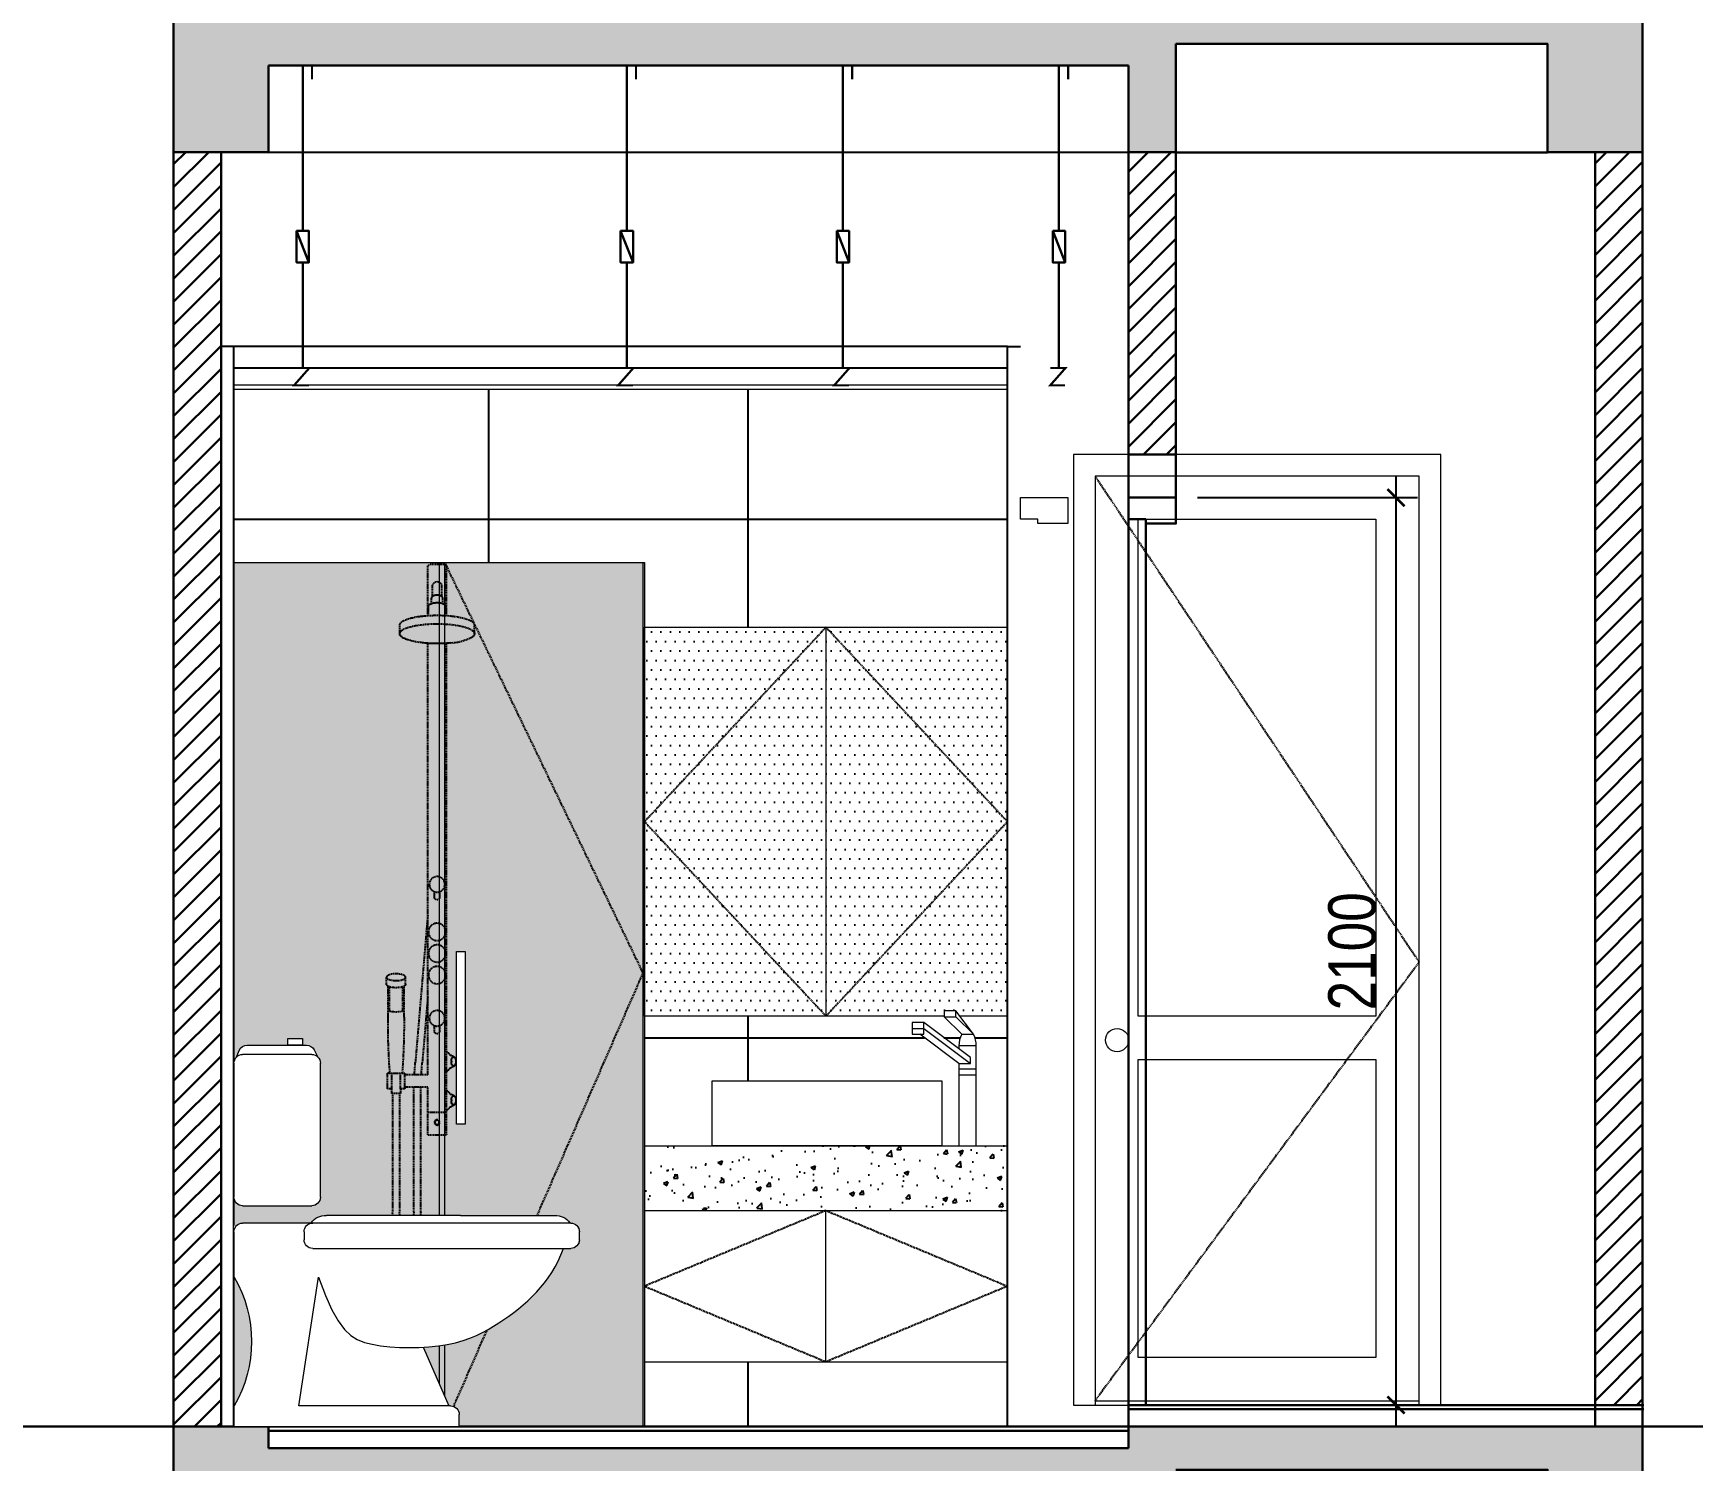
# Model space of a CAD drawing. Header units: millimetres. Extents: x -82962 to 19744, y -138000 to 4535.
# Drawn here: x -35438 to -31597, y -81230 to -77926 of the extents above; entities that cross this region are included whole.
import ezdxf

# ---------------------------------------------------------------- set-up
doc = ezdxf.new("R2010")
doc.units = ezdxf.units.MM
doc.header["$LTSCALE"] = 1000
doc.header["$MEASUREMENT"] = 0
doc.header["$PDMODE"] = 3
doc.linetypes.add('HIDDEN', pattern=[0.375, 0.25, -0.125])
doc.layers.get('0').update_dxf_attribs({"lineweight": 30})
doc.layers.get('DEFPOINTS').update_dxf_attribs({"color": 4, "lineweight": 30})
for name, color, linetype in [('7', 7, 'Continuous'), ('A-THIET BI', 245, 'Continuous'), ('net-vatlieu', 250, 'Continuous'), ('NETDUT', 8, 'Continuous')]:
    doc.layers.add(name, color=color, linetype=linetype)
for name, color, linetype, lineweight in [('CCA - DOOR', 34, 'Continuous', 20), ('DS_cua', 146, 'Continuous', 25), ('NET CAT', 11, 'Continuous', 5), ('NOITHAT', 156, 'Continuous', 5), ('THAY', 4, 'Continuous', 30)]:
    doc.layers.add(name, color=color, linetype=linetype, lineweight=lineweight)
doc.styles.add('dim', font='arial.ttf', dxfattribs={"width": 0.8})
doc.dimstyles.new('1-100-100', dxfattribs={"dimscale": 0, "dimtxt": 2.2, "dimasz": 0.8, "dimexe": 1, "dimexo": 1, "dimgap": 0.9, "dimtad": 1, "dimdec": 0, "dimzin": 0, "dimdsep": 46, "dimtxsty": 'dim', "dimblk1": 'ARCHTICK', "dimblk2": 'ARCHTICK', "dimsah": 1, "dimcen": 1, "dimdle": 1, "dimclrd": 256, "dimclre": 256, "dimclrt": 1, "dimadec": 0, "dimazin": 0, "dimtfac": 0.0001, "dimtdec": 0, "dimtix": 1, "dimtmove": 2, "dimatfit": 3, "dimldrblk": 'DOT', "dimfxl": 100, "dimtolj": 1, "dimtzin": 0, "dimarcsym": 0})

# ---------------------------------------------------------------- blocks, each defined once
blk = doc.blocks.new('DTP')
at = {"layer": 'CCA - DOOR', "ltscale": 0.2}
blk.add_line((-154206.6, -128371.1), (-153456.6, -128371.1), dxfattribs=at)
for points in [[(-153406.6, -126181.1), (-154256.6, -126181.1), (-154256.6, -128381.1), (-153406.6, -128381.1)], [(-153456.6, -126231.1), (-154206.6, -126231.1), (-154206.6, -128381.1), (-153456.6, -128381.1)], [(-154106.6, -126331.1), (-153556.6, -126331.1), (-153556.6, -127481.1), (-154106.6, -127481.1)], [(-154106.6, -127581.1), (-153556.6, -127581.1), (-153556.6, -128271.1), (-154106.6, -128271.1)]]:
    blk.add_lwpolyline(points, close=True, dxfattribs=at)
blk.add_circle((-154155.7, -127536.5), 26.9, dxfattribs=at)
at = {"layer": 'net-vatlieu', "linetype": 'HIDDEN', "ltscale": 0.01}
blk.add_lwpolyline([(-154206.6, -126231.1), (-153456.6, -127356.1), (-154206.6, -128371.1)], dxfattribs=at)
blk = doc.blocks.new('md tam dung')
at = {"layer": 'NETDUT', "linetype": 'HIDDEN', "ltscale": 0.01}
for p, q in [((-16.6, 2000), (16.6, 2000)), ((-21.6, 1882.098209), (-21.6, 1995)), ((21.6, 1882.098209), (21.6, 1995)), ((-13.2, 1922.577135), (-13.096592, 1923.407431)), ((-13.2, 1909.906646), (-13.2, 1922.577135)), ((-13.096592, 1923.407431), (-12.803411, 1924.189287)), ((-12.803411, 1924.189287), (-12.359738, 1924.899402)), ((-12.359738, 1924.899402), (-11.808507, 1925.530012)), ((-11.808507, 1925.530012), (-11.192257, 1926.077905)), ((-11.192257, 1926.077905), (-10.523104, 1926.562499)), ((-10.6, 1926.507296), (-10.6, 1950)), ((-10.523104, 1926.562499), (-9.807284, 1926.99475)), ((-9.807284, 1926.99475), (-9.057618, 1927.378147)), ((-9.057618, 1927.378147), (-8.285169, 1927.715376)), ((-8.285169, 1927.715376), (-7.495358, 1928.010599)), ((-7.495358, 1928.010599), (-6.691971, 1928.267272)), ((-6.691971, 1928.267272), (-5.877956, 1928.488248)), ((-5.877956, 1928.488248), (-5.055515, 1928.675715)), ((-5.055515, 1928.675715), (-4.226511, 1928.83153)), ((-4.226511, 1928.83153), (-3.392405, 1928.957095)), ((-3.392405, 1928.957095), (-2.553678, 1929.05364)), ((-2.553678, 1929.05364), (-1.708533, 1929.122156)), ((-1.708533, 1929.122156), (-0.856229, 1929.163333)), ((-0.856229, 1929.163333), (0, 1929.177102)), ((0, 1929.177102), (0.856229, 1929.163333)), ((0.856229, 1929.163333), (1.708533, 1929.122156)), ((1.708533, 1929.122156), (2.553678, 1929.05364)), ((2.553678, 1929.05364), (3.392405, 1928.957095)), ((3.392405, 1928.957095), (4.226511, 1928.83153)), ((4.226511, 1928.83153), (5.055515, 1928.675715)), ((5.055515, 1928.675715), (5.877956, 1928.488248)), ((5.877956, 1928.488248), (6.691971, 1928.267272)), ((6.691971, 1928.267272), (7.495358, 1928.010599)), ((7.495358, 1928.010599), (8.285169, 1927.715376)), ((8.285169, 1927.715376), (9.057618, 1927.378147)), ((9.057618, 1927.378147), (9.807284, 1926.99475)), ((9.807284, 1926.99475), (10.523104, 1926.562499)), ((10.523104, 1926.562499), (11.192257, 1926.077905)), ((10.6, 1926.507296), (10.6, 1950)), ((11.192257, 1926.077905), (11.808507, 1925.530012)), ((11.808507, 1925.530012), (12.359738, 1924.899402)), ((12.359738, 1924.899402), (12.803411, 1924.189287)), ((12.803411, 1924.189287), (13.096592, 1923.407431)), ((13.096592, 1923.407431), (13.2, 1922.577135)), ((13.2, 1909.906646), (13.2, 1922.577135)), ((-19.874628, 1904.171202), (-20, 1903.145102)), ((-20, 1882.200435), (-20, 1903.145102)), ((-19.52164, 1905.119505), (-19.874628, 1904.171202)), ((-18.980102, 1905.993214), (-19.52164, 1905.119505)), ((-18.297375, 1906.785765), (-18.980102, 1905.993214)), ((-17.513461, 1907.495315), (-18.297375, 1906.785765)), ((-16.655466, 1908.129087), (-17.513461, 1907.495315)), ((-14.797093, 1909.199784), (-16.655466, 1908.129087)), ((-12.818962, 1910.053416), (-14.797093, 1909.199784)), ((-10.769343, 1910.729843), (-12.818962, 1910.053416)), ((-8.674966, 1911.256397), (-10.769343, 1910.729843)), ((-6.550653, 1911.650899), (-8.674966, 1911.256397)), ((-4.396946, 1911.925928), (-6.550653, 1911.650899)), ((-2.208784, 1912.089985), (-4.396946, 1911.925928)), ((0, 1912.144813), (-2.208784, 1912.089985)), ((2.208784, 1912.089985), (0, 1912.144813)), ((4.396946, 1911.925928), (2.208784, 1912.089985)), ((6.550653, 1911.650899), (4.396946, 1911.925928)), ((8.674966, 1911.256397), (6.550653, 1911.650899)), ((10.769343, 1910.729843), (8.674966, 1911.256397)), ((12.818962, 1910.053416), (10.769343, 1910.729843)), ((14.797093, 1909.199784), (12.818962, 1910.053416)), ((16.655466, 1908.129087), (14.797093, 1909.199784)), ((17.513461, 1907.495315), (16.655466, 1908.129087)), ((18.297375, 1906.785765), (17.513461, 1907.495315)), ((18.980102, 1905.993214), (18.297375, 1906.785765)), ((19.52164, 1905.119505), (18.980102, 1905.993214)), ((19.874628, 1904.171202), (19.52164, 1905.119505)), ((20, 1903.145102), (19.874628, 1904.171202)), ((20, 1882.200435), (20, 1903.145102)), ((-86.5, 1840.189631), (-86.5, 1860.414013)), ((-85.129268, 1844.32249), (-85.922572, 1842.926311)), ((-84.096043, 1845.610499), (-85.129268, 1844.32249)), ((-82.873354, 1846.796823), (-84.096043, 1845.610499)), ((-81.507153, 1847.88957), (-82.873354, 1846.796823)), ((-80.043096, 1848.896843), (-81.507153, 1847.88957)), ((-76.927638, 1850.686225), (-80.043096, 1848.896843)), ((-73.633477, 1852.225896), (-76.927638, 1850.686225)), ((-70.236788, 1853.573925), (-73.633477, 1852.225896)), ((-66.774798, 1854.765976), (-70.236788, 1853.573925)), ((-63.263968, 1855.825769), (-66.774798, 1854.765976)), ((-59.719937, 1856.776149), (-63.263968, 1855.825769)), ((-52.56288, 1858.401408), (-59.719937, 1856.776149)), ((-45.342594, 1859.719911), (-52.56288, 1858.401408)), ((-38.082245, 1860.783261), (-45.342594, 1859.719911)), ((-30.793936, 1861.623607), (-38.082245, 1860.783261)), ((-16.081537, 1862.721825), (-23.469666, 1862.264581)), ((-8.621187, 1863.005786), (-16.081537, 1862.721825)), ((-1.119801, 1863.117552), (-8.621187, 1863.005786)), ((6.38691, 1863.057133), (-1.119801, 1863.117552)), ((13.863234, 1862.824523), (6.38691, 1863.057133)), ((21.274447, 1862.419473), (13.863234, 1862.824523)), ((28.61478, 1861.83488), (21.274447, 1862.419473)), ((35.911349, 1861.055817), (28.61478, 1861.83488)), ((43.181103, 1860.062195), (35.911349, 1861.055817)), ((50.414895, 1858.823561), (43.181103, 1860.062195)), ((57.594298, 1857.297173), (50.414895, 1858.823561)), ((61.15348, 1856.404552), (57.594298, 1857.297173)), ((64.685737, 1855.412453), (61.15348, 1856.404552)), ((68.178813, 1854.302124), (64.685737, 1855.412453)), ((71.616485, 1853.050008), (68.178813, 1854.302124)), ((74.979319, 1851.630678), (71.616485, 1853.050008)), ((78.211041, 1849.997511), (74.979319, 1851.630678)), ((81.231051, 1848.090265), (78.211041, 1849.997511)), ((82.618711, 1847.017001), (81.231051, 1848.090265)), ((83.868954, 1845.858788), (82.618711, 1847.017001)), ((84.933907, 1844.612425), (83.868954, 1845.858788)), ((85.764867, 1843.272053), (84.933907, 1844.612425)), ((86.5, 1840.189629), (86.5, 1860.414012)), ((-86.405512, 1841.422668), (-86.506851, 1840.631392)), ((-86.506851, 1840.631392), (-86.502237, 1839.814466)), ((-86.502237, 1839.814466), (-86.387871, 1838.981088)), ((-85.922572, 1842.926311), (-86.405512, 1841.422668)), ((-86.387871, 1838.981088), (-86.167468, 1838.15213)), ((-86.167468, 1838.15213), (-85.435002, 1836.576755)), ((-85.435002, 1836.576755), (-84.401291, 1835.14443)), ((-84.401291, 1835.14443), (-83.161252, 1833.858381)), ((-83.161252, 1833.858381), (-81.783278, 1832.701382)), ((-81.783278, 1832.701382), (-80.30965, 1831.654763)), ((-80.30965, 1831.654763), (-78.76924, 1830.700367)), ((-78.76924, 1830.700367), (-75.552108, 1829.015374)), ((-75.552108, 1829.015374), (-72.21706, 1827.563385)), ((-72.21706, 1827.563385), (-68.793808, 1826.287462)), ((-68.793808, 1826.287462), (-65.247867, 1825.135874)), ((-65.247867, 1825.135874), (-61.604424, 1824.092454)), ((-30.96424, 1818.77162), (-27.891295, 1818.476923)), ((-27.891295, 1818.476923), (-24.80292, 1818.215366)), ((-24.80292, 1818.215366), (-21.711185, 1817.98708)), ((-21.711185, 1817.98708), (-18.617253, 1817.791198)), ((-21.6, 681), (-21.6, 1817.979477)), ((-18.617253, 1817.791198), (-15.521505, 1817.626913)), ((-15.521505, 1817.626913), (-12.424295, 1817.493537)), ((-12.424295, 1817.493537), (-9.325949, 1817.390485)), ((-9.325949, 1817.390485), (-6.225726, 1817.317257)), ((-6.225726, 1817.317257), (-3.117217, 1817.273406)), ((-3.117217, 1817.273406), (0, 1817.258763)), ((0, 1817.258763), (3.117217, 1817.273406)), ((3.117217, 1817.273406), (6.225726, 1817.317257)), ((6.225726, 1817.317257), (9.325949, 1817.390485)), ((9.325949, 1817.390485), (12.424295, 1817.493537)), ((12.424295, 1817.493537), (15.521505, 1817.626913)), ((15.521505, 1817.626913), (18.617253, 1817.791198)), ((18.617253, 1817.791198), (21.711185, 1817.98708)), ((21.6, 819.5), (21.6, 1817.979477)), ((21.711185, 1817.98708), (24.80292, 1818.215366)), ((24.80292, 1818.215366), (27.891295, 1818.476923)), ((27.891295, 1818.476923), (30.96424, 1818.77162)), ((30.96424, 1818.77162), (34.014299, 1819.099654)), ((61.604424, 1824.092454), (67.830833, 1825.958532)), ((67.830833, 1825.958532), (70.653674, 1826.95726)), ((70.653674, 1826.95726), (73.272425, 1827.996992)), ((73.272425, 1827.996992), (75.6792, 1829.075638)), ((75.6792, 1829.075638), (77.866112, 1830.191107)), ((77.866112, 1830.191107), (79.825275, 1831.341309)), ((79.825275, 1831.341309), (81.548803, 1832.524153)), ((81.548803, 1832.524153), (83.028809, 1833.737549)), ((83.028809, 1833.737549), (84.257408, 1834.979406)), ((84.257408, 1834.979406), (85.226713, 1836.247633)), ((85.226713, 1836.247633), (85.928837, 1837.540139)), ((86.306442, 1841.810354), (85.764867, 1843.272053)), ((85.928837, 1837.540139), (86.355895, 1838.854835)), ((86.5, 1840.189629), (86.306442, 1841.810354)), ((86.355895, 1838.854835), (86.5, 1840.189629)), ((-6, 1230), (-6, 1243.029437)), ((6, 1230), (6, 1243.029437)), ((21.6, 1189.063043), (50.365742, 847.948563)), ((73, 1029.204518), (73, 1045.068173)), ((117, 1029.204518), (117, 1045.068173)), ((21.6, 998.655874), (34.422331, 846.604076)), ((76.5, 953.020111), (76.5, 1024.354916)), ((79.5, 967.571381), (79.5, 1023.018542)), ((110.5, 967.571381), (110.5, 1023.018542)), ((113.5, 953.020111), (113.5, 1024.354916)), ((-6, 920), (-6, 933.029437)), ((6, 920), (6, 933.029437)), ((-43.409001, 852.092163), (-43.49017, 850.999945)), ((-43.49017, 848.999945), (-43.264688, 846.795477)), ((-43.269297, 853.172296), (-43.409001, 852.092163)), ((-43.07011, 854.22986), (-43.269297, 853.172296)), ((-43.264688, 846.795477), (-42.821605, 844.785689)), ((-42.806151, 855.267364), (-43.07011, 854.22986)), ((-42.470226, 856.283021), (-42.806151, 855.267364)), ((-42.053088, 857.266944), (-42.470226, 856.283021)), ((-41.541571, 858.202342), (-42.053088, 857.266944)), ((-40.9185, 859.060559), (-41.541571, 858.202342)), ((-40.165026, 859.790871), (-40.9185, 859.060559)), ((-40.858611, 859.129745), (-40.916885, 859.029231)), ((-40.21319, 860.090606), (-40.858611, 859.129745)), ((-39.44742, 860.927619), (-40.21319, 860.090606)), ((-39.270912, 860.307901), (-40.165026, 859.790871)), ((-38.530979, 861.586997), (-39.44742, 860.927619)), ((-38.26367, 860.50229), (-39.270912, 860.307901)), ((-37.471579, 861.957743), (-38.530979, 861.586997)), ((-37.256428, 860.307901), (-38.26367, 860.50229)), ((-36.964632, 861.999945), (-37.471579, 861.957743)), ((-36.362314, 859.790871), (-37.256428, 860.307901)), ((-36.964632, 861.999945), (-35.540615, 861.999945)), ((-35.608841, 859.060559), (-36.362314, 859.790871)), ((-34.98577, 858.202342), (-35.608841, 859.060559)), ((-35.089104, 862.697342), (-35.540615, 861.999945)), ((-34.611672, 863.302168), (-35.089104, 862.697342)), ((-34.474252, 857.266944), (-34.98577, 858.202342)), ((-34.110585, 863.809059), (-34.611672, 863.302168)), ((-34.057114, 856.283021), (-34.474252, 857.266944)), ((-33.588112, 864.212648), (-34.110585, 863.809059)), ((-33.72119, 855.267364), (-34.057114, 856.283021)), ((-33.45723, 854.22986), (-33.72119, 855.267364)), ((-33.705735, 844.785689), (-33.262652, 846.795477)), ((-33.046521, 864.507569), (-33.588112, 864.212648)), ((-33.258043, 853.172296), (-33.45723, 854.22986)), ((-33.262652, 846.795477), (-33.03717, 848.999945)), ((-33.11834, 852.092163), (-33.258043, 853.172296)), ((-33.03717, 850.999945), (-33.11834, 852.092163)), ((-32.488078, 864.688457), (-33.046521, 864.507569)), ((-31.915053, 864.749945), (-32.488078, 864.688457)), ((-29.96873, 864.749945), (-32.021507, 864.749945)), ((-42.821605, 844.785689), (-42.18725, 843.023239)), ((-42.18725, 843.023239), (-41.38795, 841.560783)), ((-41.38795, 841.560783), (-40.450035, 840.450978)), ((-40.858611, 840.870146), (-40.896685, 840.982612)), ((-40.858611, 840.870146), (-40.390911, 840.147645)), ((-40.450035, 840.450978), (-39.937324, 840.044774)), ((-40.390911, 840.147645), (-39.88827, 839.518473)), ((-39.937324, 840.044774), (-39.399832, 839.746479)), ((-39.88827, 839.518473), (-39.353936, 838.989128)), ((-39.399832, 839.746479), (-38.840851, 839.562676)), ((-39.353936, 838.989128), (-38.791156, 838.566106)), ((-38.840851, 839.562676), (-38.26367, 839.499945)), ((-38.791156, 838.566106), (-38.20318, 838.255903)), ((-38.26367, 839.499945), (-37.68649, 839.562676)), ((-38.20318, 838.255903), (-37.593256, 838.065018)), ((-37.68649, 839.562676), (-37.127508, 839.746479)), ((-37.593256, 838.065018), (-36.964632, 837.999945)), ((-37.127508, 839.746479), (-36.590016, 840.044774)), ((-36.964632, 837.999945), (-35.540615, 837.999945)), ((-36.590016, 840.044774), (-36.077305, 840.450978)), ((-36.077305, 840.450978), (-35.13939, 841.560783)), ((-35.540615, 837.999945), (-35.089104, 837.302549)), ((-35.13939, 841.560783), (-34.340091, 843.023239)), ((-35.089104, 837.302549), (-34.611672, 836.697723)), ((-34.611672, 836.697723), (-34.110585, 836.190832)), ((-34.340091, 843.023239), (-33.705735, 844.785689)), ((-34.110585, 836.190832), (-33.588112, 835.787243)), ((-33.588112, 835.787243), (-33.046521, 835.492322)), ((-33.046521, 835.492322), (-32.488078, 835.311434)), ((-32.488078, 835.311434), (-31.915053, 835.249945)), ((-29.968731, 835.249945), (-32.021507, 835.249945)), ((21.6, 819.5), (75, 819.5)), ((75, 788), (75, 822)), ((85, 787), (85, 822.148594)), ((105, 787), (105, 822.148594)), ((115, 788), (115, 822)), ((-41.541571, 768.202397), (-42.053088, 767.266999)), ((-40.9185, 769.060614), (-41.541571, 768.202397)), ((-40.165026, 769.790926), (-40.9185, 769.060614)), ((-40.858611, 769.1298), (-40.916885, 769.029286)), ((-40.21319, 770.090661), (-40.858611, 769.1298)), ((-39.44742, 770.927674), (-40.21319, 770.090661)), ((-39.270912, 770.307956), (-40.165026, 769.790926)), ((-38.530979, 771.587052), (-39.44742, 770.927674)), ((-38.26367, 770.502345), (-39.270912, 770.307956)), ((-37.471579, 771.957798), (-38.530979, 771.587052)), ((-37.256428, 770.307956), (-38.26367, 770.502345)), ((-36.964632, 772), (-37.471579, 771.957798)), ((-36.362314, 769.790926), (-37.256428, 770.307956)), ((-36.964632, 772), (-35.540615, 772)), ((-35.608841, 769.060614), (-36.362314, 769.790926)), ((-34.98577, 768.202397), (-35.608841, 769.060614)), ((-35.089104, 772.697397), (-35.540615, 772)), ((-34.611672, 773.302223), (-35.089104, 772.697397)), ((-34.474252, 767.266999), (-34.98577, 768.202397)), ((-34.110585, 773.809114), (-34.611672, 773.302223)), ((-33.588112, 774.212703), (-34.110585, 773.809114)), ((-33.046521, 774.507624), (-33.588112, 774.212703)), ((-32.488078, 774.688512), (-33.046521, 774.507624)), ((-31.915053, 774.75), (-32.488078, 774.688512)), ((-29.96873, 774.75), (-32.021507, 774.75)), ((21.6, 790.5), (75, 790.5)), ((21.6, 681), (21.6, 790.5)), ((76, 787), (85, 787)), ((84.599991, 787), (84.599991, 777.020111)), ((85.599991, 776.020111), (104.400009, 776.020111)), ((87, 776.020111), (87, 501.296655)), ((103, 776.020111), (103, 501.296655)), ((105, 787), (114, 787)), ((105.400009, 787), (105.400009, 777.020111)), ((-43.409001, 762.092218), (-43.49017, 761)), ((-43.49017, 759), (-43.264688, 756.795532)), ((-43.269297, 763.172351), (-43.409001, 762.092218)), ((-43.07011, 764.229915), (-43.269297, 763.172351)), ((-43.264688, 756.795532), (-42.821605, 754.785744)), ((-42.806151, 765.267419), (-43.07011, 764.229915)), ((-42.821605, 754.785744), (-42.18725, 753.023294)), ((-42.470226, 766.283076), (-42.806151, 765.267419)), ((-42.053088, 767.266999), (-42.470226, 766.283076)), ((-42.18725, 753.023294), (-41.38795, 751.560838)), ((-41.38795, 751.560838), (-40.450035, 750.451033)), ((-40.858611, 750.870201), (-40.896685, 750.982667)), ((-40.858611, 750.870201), (-40.390911, 750.1477)), ((-40.450035, 750.451033), (-39.937324, 750.044829)), ((-40.390911, 750.1477), (-39.88827, 749.518528)), ((-39.937324, 750.044829), (-39.399832, 749.746534)), ((-39.88827, 749.518528), (-39.353936, 748.989183)), ((-39.399832, 749.746534), (-38.840851, 749.562731)), ((-39.353936, 748.989183), (-38.791156, 748.566161)), ((-38.840851, 749.562731), (-38.26367, 749.5)), ((-38.791156, 748.566161), (-38.20318, 748.255958)), ((-38.26367, 749.5), (-37.68649, 749.562731)), ((-38.20318, 748.255958), (-37.593256, 748.065073)), ((-37.68649, 749.562731), (-37.127508, 749.746534)), ((-37.593256, 748.065073), (-36.964632, 748)), ((-37.127508, 749.746534), (-36.590016, 750.044829)), ((-36.964632, 748), (-35.540615, 748)), ((-36.590016, 750.044829), (-36.077305, 750.451033)), ((-36.077305, 750.451033), (-35.13939, 751.560838)), ((-35.540615, 748), (-35.089104, 747.302604)), ((-35.13939, 751.560838), (-34.340091, 753.023294)), ((-35.089104, 747.302604), (-34.611672, 746.697778)), ((-34.611672, 746.697778), (-34.110585, 746.190887)), ((-34.057114, 766.283076), (-34.474252, 767.266999)), ((-34.340091, 753.023294), (-33.705735, 754.785744)), ((-34.110585, 746.190887), (-33.588112, 745.787298)), ((-33.72119, 765.267419), (-34.057114, 766.283076)), ((-33.45723, 764.229915), (-33.72119, 765.267419)), ((-33.705735, 754.785744), (-33.262652, 756.795532)), ((-33.588112, 745.787298), (-33.046521, 745.492377)), ((-33.258043, 763.172351), (-33.45723, 764.229915)), ((-33.262652, 756.795532), (-33.03717, 759)), ((-33.11834, 762.092218), (-33.258043, 763.172351)), ((-33.03717, 761), (-33.11834, 762.092218)), ((-33.046521, 745.492377), (-32.488078, 745.311489)), ((-32.488078, 745.311489), (-31.915053, 745.25)), ((-29.968731, 745.25), (-32.021507, 745.25)), ((21.6, 733), (-21.6, 733)), ((37.959144, 501.296655), (37.959144, 762.573626)), ((53.959144, 501.296655), (53.959144, 762.573626)), ((20.6, 680), (-20.6, 680))]:
    blk.add_line(p, q, dxfattribs=at)
for points in [[(-23.469666, 1862.264581), (-30.793936, 1861.623607)], [(-30.96424, 1818.77162), (-48.47491, 1820.848172), (-61.604424, 1824.092454)], [(34.014299, 1819.099654), (49.962435, 1821.311267), (61.604424, 1824.092454)], [(-43.49017, 850.999945), (-43.49017, 848.999945)], [(-33.03717, 850.999945), (-33.03717, 848.999945)], [(-43.49017, 761), (-43.49017, 759)], [(-33.03717, 761), (-33.03717, 759)]]:
    blk.add_lwpolyline(points, dxfattribs=at)
for centre, radius in [((0, 1260), 18), ((0, 1150), 20), ((0, 1100), 20), ((0, 1050), 20), ((0, 950), 18), ((0, 709), 6), ((0, 709), 5)]:
    blk.add_circle(centre, radius, dxfattribs=at)
for centre, radius, start, end in [((-16.6, 1995), 5, 90, 180), ((16.6, 1995), 5, 0, 90), ((0, 1950), 10.6, 0, 180), ((-0.70659, 1576.616211), 306.186464, 89.867777999, 97.124946001), ((0.70659, 1576.616211), 306.186464, 82.875053999, 90.132222001), ((-72.502722, 1856.817872), 14.451852, 109.672964997, 165.591360001), ((-42.208098, 1797.983587), 80.52417, 103.616117, 115.889521999), ((-15.64167, 1694.565624), 187.295499, 97.066802001, 104.066907001), ((15.64167, 1694.565624), 187.295499, 75.933092999, 82.933197999), ((42.208098, 1797.983587), 80.52417, 64.110478001, 76.383883), ((72.502722, 1856.817872), 14.451852, 14.408639999, 70.327035003), ((0, 1230), 6, 180, 0), ((81.5, 967.571381), 2, 180, 253.294589366), ((95, 1047.866822), 83.407173, 260.284891389, 279.715108611), ((108.5, 967.571381), 2, 286.705410634, 0), ((1676.457982, 941.424585), 1600, 179.584762001, 184.268743211), ((-1486.457982, 941.424585), 1600, 355.731256789, 0.415237999), ((0, 920), 6, 180, 0), ((-5, 849.999945), 29, 124.918718997, 149.428002001), ((-962.040856, 762.573626), 1000, 3.263405001, 4.820274), ((-962.040856, 762.573626), 1016, 3.211959, 4.820274), ((-5, 849.999945), 29, 210.571999002, 235.081281003), ((76, 822), 1, 90, 180), ((114, 822), 1, 0, 90), ((-5, 760), 29, 124.918718997, 149.428002001), ((-962.040856, 762.573626), 1000, 0, 1.600271), ((-962.040856, 762.573626), 1016, 0, 1.575064001), ((76, 788), 1, 180, 270), ((85.599991, 777.020111), 1, 180, 270), ((104.400009, 777.020111), 1, 270, 0), ((114, 788), 1, 270, 0), ((-5, 760), 29, 210.571999002, 235.081281003), ((-20.6, 681), 1, 180, 270), ((20.6, 681), 1, 270, 0), ((70.479572, 501.296655), 32.520428, 180, 0), ((70.479572, 501.296655), 16.520428, 180, 0)]:
    blk.add_arc(centre, radius, start, end, dxfattribs=at)
blk.add_ellipse((95, 1045.068173), major_axis=(-22, 0), ratio=0.3605376097, dxfattribs=at)
for centre, major_axis, ratio, start_param, end_param in [((95, 1028.647434), (-22, 0), 0.3605376097, 6.2128934045, 9.4950698634), ((95, 823), (-19, 0), 0.0527006964, 5.5566878236, 10.1512754443)]:
    blk.add_ellipse(centre, major_axis=major_axis, ratio=ratio, start_param=start_param, end_param=end_param, dxfattribs=at)
blk = doc.blocks.new('A$C0E3A3D3D')
at = {"linetype": 'ByBlock'}
for points in [[(640.4, 882.9), (640.4, 898.2), (674.5, 898.2), (674.5, 882.9), (768.6, 882.9), (779.6, 879.6), (783.6, 876.1), (787, 870.7), (790.3, 863), (792.1, 858.8), (793.5, 855.4), (795.4, 853.1), (797, 850.7), (798, 848.3), (799.2, 843.4), (799.3, 837.9), (799.3, 830.3), (799.3, 531.3), (797, 522.1), (793.4, 517.2), (789.8, 514.3), (785.1, 512.2), (779.3, 511.3), (619.3, 511.3), (610.3, 513.4), (605.1, 517.2), (602.2, 521), (602.2, 521), (599.3, 531.3), (599.3, 841.3), (601, 849.4), (605.1, 855.5), (609.9, 864.1), (611.9, 868.1), (613.8, 871.9), (621.2, 879.9), (631.7, 882.9)], [(22.5, 471.1), (26.9, 476.8), (31.1, 480.5), (34.8, 483.1), (41.2, 486.2), (48.1, 488), (57.4, 488.3), (585.5, 488.3), (591.4, 488.4), (596, 487.8), (599.2, 487), (602.6, 485.9), (606.7, 483.9), (612.7, 479.9), (616.7, 476), (620.5, 471.1), (779.3, 471.1), (793.4, 465.3), (799.3, 465.3), (799.3, 451.1), (799.3, 346.1), (793.9, 336.6), (786.1, 321), (779, 304.4), (771.6, 283.1), (765.9, 261.7), (759.4, 216.7), (760.2, 167.1), (765.7, 133.4), (777.8, 92.7), (790.5, 63.9), (799.3, 47.9), (799.3, 0), (278, 0), (278, 27.9), (283.9, 42), (298, 47.9), (301.8, 47.9), (360.5, 182.5), (337.2, 185.8), (305.7, 190.1), (269.3, 199), (238.3, 210.9), (211.3, 224.8), (186.6, 240.1), (157.5, 260.2), (119.5, 291.1), (94.7, 316.3), (80.9, 332.8), (64, 356.8), (42.7, 397.4), (36.8, 412.3), (20, 412.3), (12.4, 413.8), (5.9, 418.1), (0, 441.7), (5.9, 465.3), (12.4, 469.7)]]:
    blk.add_wipeout(points, dxfattribs=at).dxf.layer = 'NOITHAT'
at = {"layer": 'NOITHAT', "linetype": 'ByBlock'}
for p, q in [((640.4, 898.2), (640.4, 882.9)), ((674.5, 898.2), (640.4, 898.2)), ((674.5, 882.9), (674.5, 898.2)), ((613.8, 871.9), (606, 856.3)), ((619.3, 861.3), (779.3, 861.3)), ((768.6, 882.9), (631.7, 882.9)), ((640.4, 882.9), (674.5, 882.9)), ((793.5, 855.4), (787, 870.7)), ((599.3, 531.3), (599.3, 841.3)), ((799.3, 841.3), (799.3, 531.3)), ((779.3, 511.3), (619.3, 511.3)), ((20, 471.1), (617.2, 471.1)), ((275, 488.3), (58.2, 488.3)), ((275, 488.3), (585.5, 488.3)), ((617.2, 471.1), (779.3, 471.1)), ((0, 432.3), (0, 451.1)), ((637.2, 451.1), (637.2, 432.3)), ((799.3, 451.1), (799.3, 346.1)), ((617.2, 412.3), (20, 412.3)), ((42.7, 397.4), (36.8, 412.3)), ((49.2, 383.2), (42.7, 397.4)), ((56.3, 369.7), (49.2, 383.2)), ((64, 356.8), (56.3, 369.7)), ((72.2, 344.5), (64, 356.8)), ((604.1, 346), (587.7, 303.8)), ((649.3, 47.9), (604.1, 346)), ((80.9, 332.8), (72.2, 344.5)), ((90, 321.6), (80.9, 332.8)), ((99.4, 310.9), (90, 321.6)), ((109.3, 300.8), (99.4, 310.9)), ((119.5, 291.1), (109.3, 300.8)), ((129.9, 281.8), (119.5, 291.1)), ((140.7, 272.9), (129.9, 281.8)), ((151.8, 264.3), (140.7, 272.9)), ((572.5, 270.3), (558, 244.5)), ((587.7, 303.8), (572.5, 270.3)), ((163.2, 256), (151.8, 264.3)), ((174.8, 248), (163.2, 256)), ((186.6, 240.1), (174.8, 248)), ((198.7, 232.3), (186.6, 240.1)), ((211.3, 224.8), (198.7, 232.3)), ((558, 244.5), (543.6, 225.1)), ((224.4, 217.6), (211.3, 224.8)), ((238.3, 210.9), (224.4, 217.6)), ((253.2, 204.7), (238.3, 210.9)), ((269.3, 199), (253.2, 204.7)), ((286.7, 194.2), (269.3, 199)), ((305.7, 190.1), (286.7, 194.2)), ((497.6, 194.9), (479.8, 190.5)), ((513.9, 201.5), (497.6, 194.9)), ((529.1, 211.1), (513.9, 201.5)), ((543.6, 225.1), (529.1, 211.1)), ((360.5, 182.5), (301.8, 47.9)), ((326.3, 186.9), (305.7, 190.1)), ((348.1, 184.6), (326.3, 186.9)), ((370.8, 183.3), (348.1, 184.6)), ((393.8, 182.8), (370.8, 183.3)), ((416.6, 183.3), (393.8, 182.8)), ((438.9, 184.8), (416.6, 183.3)), ((460.1, 187.2), (438.9, 184.8)), ((479.8, 190.5), (460.1, 187.2)), ((298, 47.9), (649.3, 47.9)), ((799.3, 47.9), (799.3, 0)), ((278, 0), (278, 27.9)), ((799.3, 0), (278, 0))]:
    blk.add_line(p, q, dxfattribs=at)
for centre, radius, start, end in [((619.3, 841.3), 20, 90, 180), ((631.7, 862.9), 20, 90, 153.3845), ((768.6, 862.9), 20, 23.0312, 90), ((779.3, 841.3), 20, 0, 90), ((619.3, 531.3), 20, 180, 270), ((779.3, 531.3), 20, 270, 0), ((20, 451.1), 20, 90, 180), ((54.2, 450.7), 37.8, 85.1553, 147.2586), ((588.7, 450.7), 37.8, 32.7414, 94.8447), ((617.2, 451.1), 20, 0, 90), ((779.3, 451.1), 20, 0, 90), ((20, 432.3), 20, 180, 270), ((617.2, 432.3), 20, 270, 0), ((1053.2, 197), 294.5, 149.5687, 210.4313), ((298, 27.9), 20, 90, 180)]:
    blk.add_arc(centre, radius, start, end, dxfattribs=at)
blk = doc.blocks.new('wc')
at = {"layer": 'DS_cua', "ltscale": 0.2}
h = blk.add_hatch(dxfattribs=at)
h.set_pattern_fill('DOTS', color=256, scale=350, style=0)
h.set_pattern_definition([(0, (82391.492, -43270.9), (10.9375, 21.875), [0, -21.875])])
h.paths.add_polyline_path([(83337.9, -41270.9), (82879, -41270.9), (82879, -43270.9), (83337.9, -43270.9)])
h.paths.add_polyline_path([(82926.5, -42570.9), (82906.5, -42570.9), (82906.5, -42170.9), (82926.5, -42170.9)], flags=16)
h.paths.add_polyline_path([(82866.5, -41270.9), (82391.5, -41270.9), (82391.5, -43270.9), (82866.5, -43270.9)])
h.paths.add_polyline_path([(82879, -41270.9), (82866.5, -41270.9), (82866.5, -43270.9), (82879, -43270.9)])
h.paths.add_polyline_path([(83341.5, -41270.9), (83337.9, -41270.9), (83337.9, -43270.9), (83341.5, -43270.9)])
h = blk.add_hatch(dxfattribs=at)
h.set_pattern_fill('DOTS', color=256, scale=350, style=0)
h.set_pattern_definition([(0, (83341.492, -42320.783), (10.9375, 21.875), [0, -21.875])])
h.paths.add_polyline_path([(84181.5, -41420.9), (83761.5, -41420.9), (83761.5, -42320.8), (84035.2, -42320.8), (84035.2, -42308.9), (84062.2, -42308.9), (84071.1, -42320.8), (84181.5, -42320.8)])
h.paths.add_polyline_path([(83761.5, -41420.9), (83341.5, -41420.9), (83341.5, -42320.8), (83761.5, -42320.8)])
at = {"layer": 'net-vatlieu', "ltscale": 0.2}
h = blk.add_hatch(dxfattribs=at)
h.set_pattern_fill('AR-CONC', color=256, scale=15, style=0)
h.set_pattern_definition([(50, (83341.49, -42770.9), (107.589, -9.413), [11.25, -123.75]), (355, (83341.49, -42770.9), (-20.813, 112.829), [9, -99]), (100.451, (83350.46, -42771.68), (86.776, 103.416), [9.561, -105.171]), (46.184, (83341.49, -42740.9), (160.086, -24.828), [16.875, -185.625]), (96.636, (83354.83, -42742.97), (140.2, 146.118), [14.342, -157.757]), (351.184, (83341.49, -42740.9), (140.2, 146.118), [13.5, -148.5]), (21, (83356.49, -42748.4), (89.536, -60.393), [11.25, -123.75]), (326, (83356.49, -42748.4), (36.497, 108.773), [9, -99]), (71.451, (83363.95, -42753.43), (126.033, 48.38), [9.561, -105.171]), (37.5, (83341.49, -42770.9), (1.824, 49.934), [0, -97.8, 0, -100.5, 0, -99.375]), (7.5, (83341.49, -42770.9), (39.4604, 59.1618), [0, -57.3, 0, -95.55, 0, -37.875]), (327.5, (83308.04, -42770.9), (80.0734, -3.3832), [0, -37.5, 0, -117, 0, -155.25]), (317.5, (83293.04, -42770.9), (87.478, 15.016), [0, -48.75, 0, -77.7, 0, -110.25])])
h.paths.add_polyline_path([(84181.5, -42620.9), (83341.5, -42620.9), (83341.5, -42770.9), (84181.5, -42770.9)])
at = {"layer": '7'}
blk.add_lwpolyline([(84181.5, -40770.9), (82391.5, -40770.9)], dxfattribs=at)
at = {"layer": 'CCA - DOOR', "linetype": 'ByBlock'}
blk.add_lwpolyline([(84321.5, -41120.9), (84321.5, -41180.9), (84251.5, -41180.9), (84251.5, -41170.9), (84211.5, -41170.9), (84211.5, -41120.9)], close=True, dxfattribs=at)
blk.add_lwpolyline([(84321.5, -41120.9), (84321.5, -41180.9), (84251.5, -41180.9), (84251.5, -41170.9), (84211.5, -41170.9), (84211.5, -41120.9)], close=True, dxfattribs=at)
at = {"layer": 'NET CAT', "ltscale": 0.5}
for points in [[(84181.5, -40860.9), (82391.5, -40860.9)], [(84181.5, -40870.9), (82391.5, -40870.9)]]:
    blk.add_lwpolyline(points, dxfattribs=at)
at = {"layer": 'net-vatlieu', "ltscale": 0.2}
for p, q in [((82391.5, -40770.9), (82361.5, -40770.9)), ((82391.5, -43270.9), (82391.5, -40770.9)), ((84181.5, -43270.9), (84181.5, -40770.9)), ((84181.5, -40770.9), (84211.5, -40770.9)), ((82981.5, -41270.9), (82981.5, -40870.9)), ((83581.5, -41420.9), (83581.5, -40870.9)), ((82391.5, -41170.9), (84181.5, -41170.9)), ((83581.5, -42470.9), (83581.5, -42320.8)), ((83341.5, -42370.9), (83989.6, -42370.9)), ((84034.6, -42370.9), (84072.1, -42370.9)), ((84106.3, -42370.9), (84181.5, -42370.9)), ((83581.5, -43270.9), (83581.5, -43120.9))]:
    blk.add_line(p, q, dxfattribs=at)
blk.add_lwpolyline([(84181.5, -40820.9), (82391.5, -40820.9)], dxfattribs=at)
at = {"layer": 'NETDUT', "linetype": 'HIDDEN', "ltscale": 0.01}
for p, q in [((83761.5, -41420.9), (83341.5, -41870.8)), ((83761.5, -41420.9), (84181.5, -41870.8)), ((83341.5, -41870.8), (83761.5, -42320.8)), ((84181.5, -41870.8), (83761.5, -42320.8))]:
    blk.add_line(p, q, dxfattribs=at)
for points in [[(82879, -41270.9), (83337.9, -42220.9), (82879, -43270.9)], [(83761.5, -42770.9), (83341.5, -42945.9), (83761.5, -43120.9)], [(83761.5, -42770.9), (84181.5, -42945.9), (83761.5, -43120.9)]]:
    blk.add_lwpolyline(points, dxfattribs=at)
at = {"layer": 'NOITHAT'}
for p, q in [((82866.5, -41270.9), (82866.5, -43270.9)), ((82879, -41270.9), (82879, -43270.9)), ((83337.9, -41270.9), (83337.9, -43270.9)), ((83341.5, -41270.9), (83341.5, -43270.9)), ((83761.5, -41420.9), (83761.5, -42320.8)), ((84062.2, -42308.9), (84035.2, -42308.9)), ((84035.2, -42308.9), (84035.2, -42322.4)), ((84035.2, -42322.4), (84062.2, -42322.4)), ((84075.7, -42362.9), (84035.2, -42322.4)), ((84102.7, -42362.9), (84062.2, -42308.9)), ((84062.2, -42322.4), (84062.2, -42308.9)), ((84062.2, -42322.4), (84102.7, -42362.9)), ((83987.9, -42335.9), (83960.9, -42335.9)), ((83960.9, -42335.9), (83960.9, -42349.4)), ((83960.9, -42349.4), (83987.9, -42349.4)), ((83960.9, -42349.4), (83960.9, -42362.9)), ((83960.9, -42362.9), (83987.9, -42362.9)), ((84068.9, -42430.4), (83978.8, -42362.8)), ((84095.9, -42416.9), (83987.9, -42335.9)), ((83987.9, -42349.4), (83987.9, -42335.9)), ((83987.9, -42349.4), (84095.9, -42430.4)), ((83987.9, -42362.9), (83987.9, -42349.4)), ((84075.7, -42362.9), (84102.7, -42362.9)), ((84068.9, -42389.9), (84068.9, -42397)), ((84109.4, -42389.9), (84068.9, -42389.9)), ((84109.4, -42457.4), (84109.4, -42389.9)), ((84068.9, -42430.4), (84095.9, -42430.4)), ((84068.9, -42430.4), (84068.9, -42457.4)), ((84095.9, -42430.4), (84095.9, -42416.9)), ((84109.4, -42443.9), (84068.9, -42443.9)), ((84109.4, -42457.4), (84068.9, -42457.4)), ((84068.9, -42457.4), (84068.9, -42620.9)), ((84109.4, -42620.9), (84109.4, -42457.4)), ((83341.5, -42620.9), (84181.5, -42620.9)), ((83341.5, -42620.9), (83341.5, -42770.9)), ((84068.9, -42620.9), (84109.4, -42620.9)), ((83341.5, -42770.9), (84181.5, -42770.9)), ((83341.5, -42770.9), (83341.5, -43120.9)), ((83761.5, -43120.9), (83761.5, -42770.9)), ((83341.5, -43120.9), (84181.5, -43120.9)), ((83341.5, -43120.9), (83341.5, -43120.9))]:
    blk.add_line(p, q, dxfattribs=at)
at = {"layer": 'NOITHAT', "ltscale": 0.2}
blk.add_line((82391.5, -43270.9), (84181.5, -43270.9), dxfattribs=at)
at = {"layer": 'NOITHAT'}
for points in [[(83341.5, -43270.9), (82391.5, -43270.9), (82391.5, -41270.9), (83341.5, -41270.9)], [(82906.5, -42170.9), (82926.5, -42170.9), (82926.5, -42570.9), (82906.5, -42570.9)], [(83498, -42470.9), (84029.4, -42470.9), (84029.4, -42620.9), (83498, -42620.9)]]:
    blk.add_lwpolyline(points, close=True, dxfattribs=at)
blk.add_lwpolyline([(84035.2, -42320.8), (83341.5, -42320.8), (83341.5, -41420.9), (84181.5, -41420.9), (84181.5, -42320.8), (84071.1, -42320.8)], dxfattribs=at)
for centre, start, end in [((84123.1, -42389.1), 151.0646, 180.8629), ((84055.3, -42389.1), 359.1371, 28.9354)]:
    blk.add_arc(centre, 54.1, start, end, dxfattribs=at)
at = {"layer": 'A-THIET BI', "linetype": 'Continuous', "extrusion": (0, 0, -1), "zscale": -1}
blk.add_blockref('md tam dung', (-82861.5, -43275.9), dxfattribs=at)
at = {"layer": 'NOITHAT', "xscale": -1}
blk.add_blockref('A$C0E3A3D3D', (83190.8, -43270.9), dxfattribs=at)
blk = doc.blocks.new('_ARCHTICK')
at = {"color": 0, "linetype": 'ByBlock', "const_width": 0.15}
blk.add_lwpolyline([(-0.5, -0.5), (0.5, 0.5)], dxfattribs=at)
blk = doc.blocks.new('*D143')
at = {"layer": 'DEFPOINTS', "color": 0, "ltscale": 0.2, "transparency": 16777216}
for p in [(-32793.1, -79000.5), (-32283.8, -79000.5), (-32903.1, -81100.5)]:
    blk.add_point(p, dxfattribs=at)
at = {"layer": 'THAY', "lineweight": -2, "ltscale": 0.2, "transparency": 16777216}
for p, q in [((-32283.8, -81150.5), (-32283.8, -78950.5)), ((-32743.1, -79000.5), (-32233.8, -79000.5)), ((-32853.1, -81100.5), (-32233.8, -81100.5))]:
    blk.add_line(p, q, dxfattribs=at)
at = {"layer": 'THAY', "lineweight": -2, "ltscale": 0.2, "transparency": 16777216, "xscale": 40.0000003288427, "yscale": 40.0000003288427, "zscale": 40.0000003288427}
for p, rotation in [((-32283.8, -79000.5), 90), ((-32283.8, -81100.5), 270)]:
    blk.add_blockref('_ARCHTICK', p, dxfattribs=dict(at, rotation=rotation))
at = {"layer": 'THAY', "color": 1, "ltscale": 0.2, "transparency": 16777216, "insert": (-32384.9, -80050.5), "char_height": 110, "attachment_point": 5, "rotation": 90, "style": 'dim'}
blk.add_mtext('\\A1;2100', dxfattribs=at)
blk = doc.blocks.new('_DOT')
at = {"color": 0, "linetype": 'ByBlock', "ltscale": 10}
blk.add_line((-0.5, 0), (-1, 0), dxfattribs=at)
at = {"color": 0, "linetype": 'ByBlock', "ltscale": 10, "const_width": 0.5}
blk.add_lwpolyline([(-0.25, 0, 1), (0.25, 0, 1)], format="xyb", close=True, dxfattribs=at)

msp = doc.modelspace()

# ---------------------------------------------------------------- hatches: boundary and pattern name
at = {"layer": 'THAY', "ltscale": 0.2}
for points in [[(-32793.06521, -77950.50627), (-31933.06521, -77950.50627), (-31933.06521, -78200.50627), (-31713.06521, -78200.50627), (-31713.06521, -77850.50627), (-32903.06521, -77850.50627), (-32903.06521, -77900.50627), (-34893.06521, -77900.50627), (-34893.06521, -77850.50627), (-35113.06521, -77850.50627), (-35113.06521, -78200.50627), (-34893.06521, -78200.50627), (-34893.06521, -78000.50627), (-32903.06521, -78000.50627), (-32903.06521, -78200.50627), (-32793.06521, -78200.50627)], [(-31713.06521, -81150.50627), (-32903.06521, -81150.50627), (-32903.06521, -81200.50627), (-34893.06521, -81200.50627), (-34893.06521, -81150.50627), (-35113.06521, -81150.50627), (-35113.06521, -81500.50627), (-34893.06521, -81500.50627), (-34893.06521, -81300.50627), (-32903.06521, -81300.50627), (-32903.06521, -81500.50627), (-32793.06521, -81500.50627), (-32793.06521, -81250.50627), (-31933.06521, -81250.50627), (-31933.06521, -81500.50627), (-31713.06521, -81500.50627)]]:
    msp.add_hatch(color=256, dxfattribs=at).paths.add_polyline_path(points)
h = msp.add_hatch(dxfattribs=at)
h.set_pattern_fill('ANSI31', color=256, scale=300, style=0)
h.paths.add_polyline_path([(-31713.06521, -78200.50627), (-31823.06521, -78200.50627), (-31823.06521, -81100.50627), (-31713.06521, -81100.50627)])
h.paths.add_polyline_path([(-32793.06521, -78200.50627), (-32903.06521, -78200.50627), (-32903.06521, -78900.50627), (-32793.06521, -78900.50627)])
h.paths.add_polyline_path([(-35003.06521, -78200.50627), (-35113.06521, -78200.50627), (-35113.06521, -81150.50627), (-35003.06521, -81150.50627)])

# ---------------------------------------------------------------- linework, layer by layer
at = {"layer": 'THAY', "ltscale": 0.015}
for p, q in [((-35113.06521, -90061.85038), (-35113.06521, -73578.22548)), ((-31713.06521, -90058.52148), (-31713.06521, -73574.89658))]:
    msp.add_line(p, q, dxfattribs=at)
at = {"layer": 'THAY', "ltscale": 0.2}
for p, q in [((-32793.06521, -78200.50627), (-32793.06521, -77950.50627)), ((-32903.06521, -78200.50627), (-32903.06521, -78000.50627)), ((-32903.06521, -78200.50627), (-32793.06521, -78200.50627)), ((-34828.31842, -78383.17189), (-34799.6056, -78456.10606)), ((-34078.31842, -78383.17189), (-34049.6056, -78456.10606)), ((-33578.31842, -78383.17189), (-33549.6056, -78456.10606)), ((-33078.31842, -78383.17189), (-33049.6056, -78456.10606)), ((-32903.06521, -79050.50627), (-32903.06521, -81100.50627)), ((-32863.06521, -79060.50627), (-32863.06521, -81100.50627)), ((-32903.06521, -81200.50627), (-32903.06521, -81150.50627))]:
    msp.add_line(p, q, dxfattribs=at)
at = {"layer": 'THAY'}
for p, q in [((-34893.06521, -78201.40624), (-32903.06521, -78200.50627)), ((-32793.06521, -78201.40624), (-31933.06521, -78201.40624))]:
    msp.add_line(p, q, dxfattribs=at)
at = {"layer": 'THAY', "ltscale": 0.2}
for points in [[(-35113.06521, -77850.50627), (-35113.06521, -78200.50627), (-34893.06521, -78200.50627), (-34893.06521, -78000.50627)], [(-32793.06521, -77950.50627), (-31933.06521, -77950.50627), (-31933.06521, -78200.50627), (-31713.06521, -78200.50627), (-31713.06521, -77850.50627), (-32903.06521, -77850.50627)], [(-34893.06521, -78000.50627), (-32903.06521, -78000.50627)], [(-34813.96201, -78000.50627), (-34813.96201, -78383.17189)], [(-34063.96201, -78000.50627), (-34063.96201, -78383.17189)], [(-33563.96201, -78000.50627), (-33563.96201, -78383.17189)], [(-33063.96201, -78000.50627), (-33063.96201, -78383.17189)], [(-34813.96201, -78456.10606), (-34813.96201, -78700.50627)], [(-34063.96201, -78456.10606), (-34063.96201, -78700.50627)], [(-33563.96201, -78456.10606), (-33563.96201, -78700.50627)], [(-33063.96201, -78456.10606), (-33063.96201, -78700.50627)], [(-35113.06521, -81150.50627), (-35113.06521, -81500.50627), (-34893.06521, -81500.50627), (-34893.06521, -81300.50627)], [(-34893.06521, -81200.50627), (-34893.06521, -81150.50627), (-35113.06521, -81150.50627)], [(-32793.06521, -81250.50627), (-31933.06521, -81250.50627), (-31933.06521, -81500.50627), (-31713.06521, -81500.50627), (-31713.06521, -81150.50627), (-32903.06521, -81150.50627)], [(-32903.06521, -81200.50627), (-34893.06521, -81200.50627)]]:
    msp.add_lwpolyline(points, dxfattribs=at)
at = {"layer": 'THAY', "ltscale": 0.2, "const_width": 5}
for points in [[(-34835.32847, -78000.50627), (-34792.59555, -78000.50627), (-34792.59555, -78032.35498)], [(-34085.32847, -78000.50627), (-34042.59555, -78000.50627), (-34042.59555, -78032.35498)], [(-33585.32847, -78000.50627), (-33542.59555, -78000.50627), (-33542.59555, -78032.35498)], [(-33085.32847, -78000.50627), (-33042.59555, -78000.50627), (-33042.59555, -78032.35498)], [(-34834.10518, -78700.50627), (-34798.82425, -78700.50627), (-34834.10518, -78740.50627), (-34799.59145, -78740.50627)], [(-34084.10518, -78700.50627), (-34048.82425, -78700.50627), (-34084.10518, -78740.50627), (-34049.59145, -78740.50627)], [(-33584.10518, -78700.50627), (-33548.82425, -78700.50627), (-33584.10518, -78740.50627), (-33549.59145, -78740.50627)], [(-33084.10518, -78700.50627), (-33048.82425, -78700.50627), (-33084.10518, -78740.50627), (-33049.59145, -78740.50627)]]:
    msp.add_lwpolyline(points, dxfattribs=at)
at = {"layer": 'THAY', "linetype": 'Continuous'}
for points in [[(-35003.06521, -81150.50627), (-35113.06521, -81150.50627), (-35113.06521, -78200.50627), (-35003.06521, -78200.50627)], [(-32793.06521, -78900.50627), (-32903.06521, -78900.50627), (-32903.06521, -78200.50627), (-32793.06521, -78200.50627)], [(-31713.06521, -81150.50627), (-31823.06521, -81150.50627), (-31823.06521, -78200.50627), (-31713.06521, -78200.50627)]]:
    msp.add_lwpolyline(points, close=True, dxfattribs=at)
at = {"layer": 'THAY', "ltscale": 0.2}
for points in [[(-34828.31842, -78383.17189), (-34799.6056, -78383.17189), (-34799.6056, -78456.10606), (-34828.31842, -78456.10606)], [(-34078.31842, -78383.17189), (-34049.6056, -78383.17189), (-34049.6056, -78456.10606), (-34078.31842, -78456.10606)], [(-33578.31842, -78383.17189), (-33549.6056, -78383.17189), (-33549.6056, -78456.10606), (-33578.31842, -78456.10606)], [(-33078.31842, -78383.17189), (-33049.6056, -78383.17189), (-33049.6056, -78456.10606), (-33078.31842, -78456.10606)]]:
    msp.add_lwpolyline(points, close=True, dxfattribs=at)
at = {"layer": 'THAY', "ltscale": 0.5}
msp.add_lwpolyline([(-32903.06521, -78900.50627), (-32793.06521, -78900.50627), (-32793.06521, -79000.50627), (-32903.06521, -79000.50627)], close=True, dxfattribs=at)
at = {"layer": 'THAY', "linetype": 'ByBlock'}
msp.add_lwpolyline([(-32793.06521, -79000.50627), (-32793.06521, -79060.50627), (-32863.06521, -79060.50627), (-32863.06521, -79050.50627), (-32903.06521, -79050.50627), (-32903.06521, -79000.50627)], close=True, dxfattribs=at)
at = {"layer": 'THAY', "ltscale": 0.5}
for points in [[(-32903.06521, -81150.50627), (-32903.06521, -81100.50627), (-31710.27892, -81100.50627)], [(-32903.06521, -81110.50627), (-31710.27892, -81110.50627)], [(-32903.06521, -81150.50627), (-32903.06521, -81150.50627), (-34893.06521, -81150.50627)], [(-32903.06521, -81160.50627), (-34893.06521, -81160.50627)], [(-32903.06521, -81200.50627), (-34893.06521, -81200.50627)]]:
    msp.add_lwpolyline(points, dxfattribs=at)
at = {"layer": 'THAY', "ltscale": 0.015}
msp.add_lwpolyline([(-37607.98591, -81150.50627), (-31015.7728, -81150.50627)], dxfattribs=at)

# ---------------------------------------------------------------- block references
at = {"layer": 'THAY'}
msp.add_blockref('DTP', (121226.29194, 47280.60139), dxfattribs=at)

# ---------------------------------------------------------------- dimensions: what is measured, and where the dimension line sits
at = {"layer": 'THAY', "ltscale": 0.2}
dim = msp.add_linear_dim(base=(-32283.76001, -79000.50627), p1=(-32903.06521, -81100.50627), p2=(-32793.06521, -79000.50627), angle=90, dimstyle='1-100-100', override={"dimscale": 50}, dxfattribs=at)
dim.commit()
dim.dimension.update_dxf_attribs({"geometry": '*D143', "text_midpoint": (-32384.92304, -80050.50627)})

# ---------------------------------------------------------------- next in the draw order: block references
at = {"layer": 'THAY'}
msp.add_blockref('wc', (-117364.55676, -37879.60629), dxfattribs=at)

doc.saveas('drawing.dxf')
